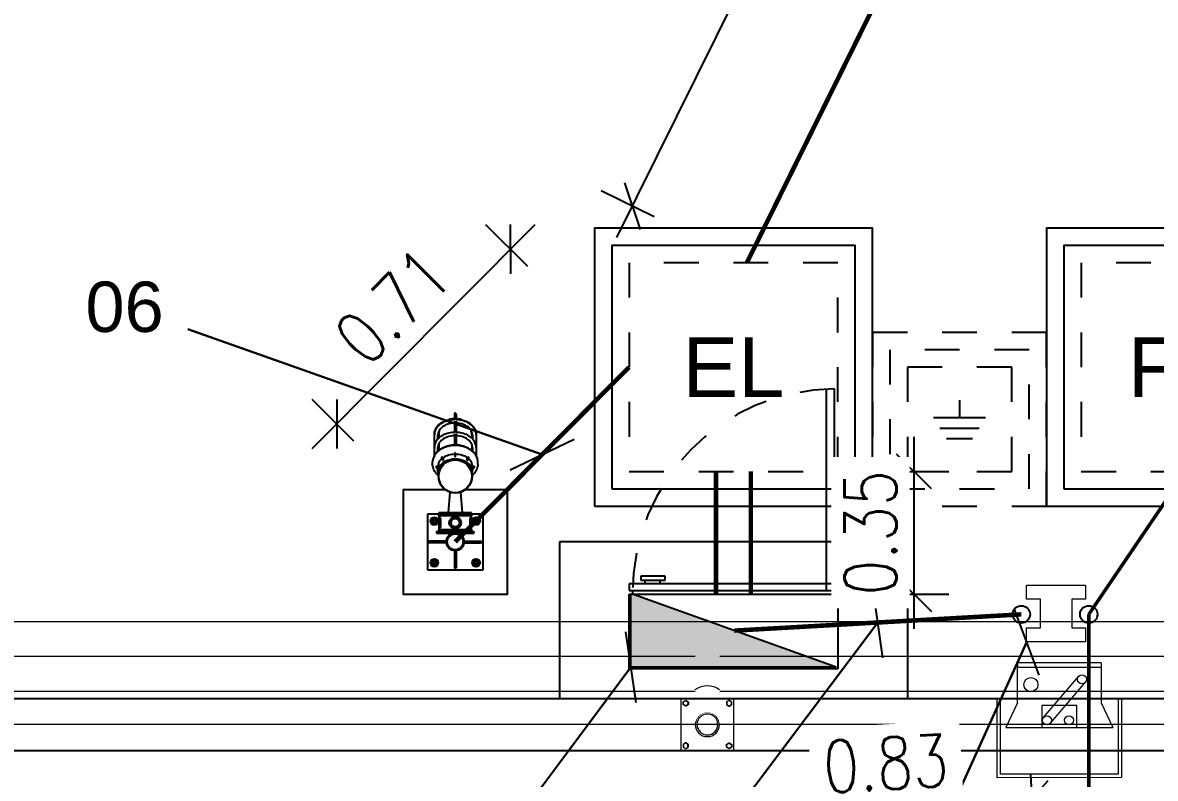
# Model space of a CAD drawing. Header units: inches. Extents: x -7660 to 802, y -193 to 3.
# Drawn here: x 467.689 to 470.946, y -86.89 to -84.717 of the extents above; entities that cross this region are included whole.
import ezdxf
from ezdxf.enums import TextEntityAlignment as Align

# ---------------------------------------------------------------- set-up
doc = ezdxf.new("R2010")
doc.units = ezdxf.units.IN
doc.header["$MEASUREMENT"] = 0
doc.set_wipeout_variables(frame=1)
doc.linetypes.add('DASHED2', pattern=[0.375, 0.25, -0.125])
doc.linetypes.add('HIDDEN', pattern=[0.375, 0.25, -0.125])
for name, color, linetype in [('0-A INSTALAR', 10, 'Continuous'), ('CABO_F.O', 210, 'Continuous'), ('CABO_NEUTRO', 170, 'Continuous'), ('TANZ-COTAS', 8, 'Continuous'), ('TANZ-EXISTENTE', 9, 'Continuous')]:
    doc.layers.add(name, color=color, linetype=linetype)
doc.styles.add('Arial', font='arial.ttf')
doc.styles.add('Arial_TXT', font='arial.ttf')
doc.styles.add('cerca', font='romans.shx', dxfattribs={"height": 1})
doc.styles.add('LM-TXT-2', font='simplex.shx', dxfattribs={"width": 0.8})
doc.linetypes.add('CERCA3', pattern='A,0.5,0.05,["X",cerca,S=0.1,R=0,X=-0.1,Y=-0.05],0.1', length=0.65)
doc.dimstyles.new('CIV-COTAS 1-75-A INSTALAR', dxfattribs={"dimscale": 0, "dimtxt": 0.15, "dimasz": 0.1, "dimexe": 0.1, "dimexo": 0.1, "dimgap": 0.05, "dimtad": 1, "dimzin": 1, "dimdsep": 46, "dimtxsty": 'LM-TXT-2', "dimblk": 'OBLIQUE', "dimcen": 0.1, "dimdle": 0.1, "dimclrd": 256, "dimclre": 256, "dimclrt": 256, "dimadec": 0, "dimazin": 0, "dimtfac": 1, "dimtmove": 2, "dimatfit": 3, "dimfxl": 1, "dimtfill": 1, "dimtolj": 1, "dimtzin": 12, "dimarcsym": 0})
doc.dimstyles.new('CLEMAR - 1-100', dxfattribs={"dimtxt": 15, "dimasz": 15, "dimexe": 7.5, "dimexo": 15, "dimgap": 7.5, "dimtad": 1, "dimdec": 0, "dimtxsty": 'Arial', "dimblk": 'OBLIQUE', "dimcen": 0, "dimdle": 7.5, "dimclrd": 8, "dimclre": 8, "dimclrt": 1, "dimadec": 0, "dimazin": 0, "dimtfac": 1, "dimtdec": 0, "dimtmove": 2, "dimatfit": 3, "dimldrblk": 'OBLIQUE', "dimfxl": 1, "dimtfill": 1, "dimtfillclr": 256, "dimarcsym": 0})

# ---------------------------------------------------------------- blocks, each defined once
blk = doc.blocks.new('*U588')
at = {"linetype": 'CERCA3', "lineweight": 5, "ltscale": 0.3}
blk.add_line((5535.979, 2516.3655), (5535.979, 2509.345), dxfattribs=at)
at = {"lineweight": 5}
for p, q in [((5535.9104, 2513.9584), (5535.9095, 2513.9589)), ((5535.9104, 2513.9574), (5535.9095, 2513.9569)), ((5535.9137, 2513.964), (5535.9128, 2513.9645)), ((5535.9145, 2513.9645), (5535.9145, 2513.9655)), ((5535.921, 2513.9645), (5535.921, 2513.9655)), ((5535.9219, 2513.964), (5535.9227, 2513.9645)), ((5535.9251, 2513.9584), (5535.926, 2513.9589)), ((5535.9251, 2513.9574), (5535.926, 2513.9569)), ((5536.0328, 2513.9584), (5536.032, 2513.9589)), ((5536.0328, 2513.9574), (5536.032, 2513.9569)), ((5536.0361, 2513.964), (5536.0352, 2513.9645)), ((5536.0369, 2513.9645), (5536.0369, 2513.9655)), ((5536.0434, 2513.9645), (5536.0434, 2513.9655)), ((5536.0443, 2513.964), (5536.0452, 2513.9645)), ((5536.0475, 2513.9584), (5536.0484, 2513.9589)), ((5536.0475, 2513.9574), (5536.0484, 2513.9569)), ((5535.9137, 2513.9518), (5535.9128, 2513.9513)), ((5535.9145, 2513.9513), (5535.9145, 2513.9503)), ((5535.921, 2513.9513), (5535.921, 2513.9503)), ((5535.9219, 2513.9518), (5535.9227, 2513.9513)), ((5536.0361, 2513.9518), (5536.0352, 2513.9513)), ((5536.0369, 2513.9513), (5536.0369, 2513.9503)), ((5536.0434, 2513.9513), (5536.0434, 2513.9503)), ((5536.0443, 2513.9518), (5536.0452, 2513.9513)), ((5535.9104, 2513.8336), (5535.9095, 2513.8341)), ((5535.9104, 2513.8326), (5535.9095, 2513.8321)), ((5535.9137, 2513.8392), (5535.9128, 2513.8397)), ((5535.9137, 2513.827), (5535.9128, 2513.8265)), ((5535.9145, 2513.8397), (5535.9145, 2513.8407)), ((5535.9145, 2513.8265), (5535.9145, 2513.8255)), ((5535.921, 2513.8397), (5535.921, 2513.8407)), ((5535.921, 2513.8265), (5535.921, 2513.8255)), ((5535.9219, 2513.8392), (5535.9227, 2513.8397)), ((5535.9219, 2513.827), (5535.9227, 2513.8265)), ((5535.9251, 2513.8336), (5535.926, 2513.8341)), ((5535.9251, 2513.8326), (5535.926, 2513.8321)), ((5536.0328, 2513.8336), (5536.032, 2513.8341)), ((5536.0328, 2513.8326), (5536.032, 2513.8321)), ((5536.0361, 2513.8392), (5536.0352, 2513.8397)), ((5536.0361, 2513.827), (5536.0352, 2513.8265)), ((5536.0369, 2513.8397), (5536.0369, 2513.8407)), ((5536.0369, 2513.8265), (5536.0369, 2513.8255)), ((5536.0434, 2513.8397), (5536.0434, 2513.8407)), ((5536.0434, 2513.8265), (5536.0434, 2513.8255)), ((5536.0443, 2513.8392), (5536.0452, 2513.8397)), ((5536.0443, 2513.827), (5536.0452, 2513.8265)), ((5536.0475, 2513.8336), (5536.0484, 2513.8341)), ((5536.0475, 2513.8326), (5536.0484, 2513.8321))]:
    blk.add_line(p, q, dxfattribs=at)
at = {"linetype": 'CERCA3', "lineweight": 5, "ltscale": 0.3}
for points in [[(5536.0752, 2509.4412), (5536.0752, 2516.2497)], [(5536.1752, 2509.5413), (5536.1752, 2516.1497)]]:
    blk.add_lwpolyline(points, dxfattribs=at)
at = {"lineweight": 5}
for points in [[(5535.9145, 2513.9503), (5535.921, 2513.9503, 0.267949), (5535.9227, 2513.9513), (5535.926, 2513.9569, 0.267949), (5535.926, 2513.9589), (5535.9227, 2513.9645, 0.267949), (5535.921, 2513.9655), (5535.9145, 2513.9655, 0.267949), (5535.9128, 2513.9645), (5535.9095, 2513.9589, 0.267949), (5535.9095, 2513.9569), (5535.9128, 2513.9513, 0.267949)], [(5535.9145, 2513.9513), (5535.921, 2513.9513, 0.267949), (5535.9219, 2513.9518), (5535.9251, 2513.9574, 0.267949), (5535.9251, 2513.9584), (5535.9219, 2513.964, 0.267949), (5535.921, 2513.9645), (5535.9145, 2513.9645, 0.267949), (5535.9137, 2513.964), (5535.9104, 2513.9584, 0.267949), (5535.9104, 2513.9574), (5535.9137, 2513.9518, 0.267949)], [(5536.0434, 2513.9503), (5536.0369, 2513.9503, -0.267949), (5536.0352, 2513.9513), (5536.032, 2513.9569, -0.267949), (5536.032, 2513.9589), (5536.0352, 2513.9645, -0.267949), (5536.0369, 2513.9655), (5536.0434, 2513.9655, -0.267949), (5536.0452, 2513.9645), (5536.0484, 2513.9589, -0.267949), (5536.0484, 2513.9569), (5536.0452, 2513.9513, -0.267949)], [(5536.0434, 2513.9513), (5536.0369, 2513.9513, -0.267949), (5536.0361, 2513.9518), (5536.0328, 2513.9574, -0.267949), (5536.0328, 2513.9584), (5536.0361, 2513.964, -0.267949), (5536.0369, 2513.9645), (5536.0434, 2513.9645, -0.267949), (5536.0443, 2513.964), (5536.0475, 2513.9584, -0.267949), (5536.0475, 2513.9574), (5536.0443, 2513.9518, -0.267949)], [(5535.9145, 2513.8407), (5535.921, 2513.8407, -0.267949), (5535.9227, 2513.8397), (5535.926, 2513.8341, -0.267949), (5535.926, 2513.8321), (5535.9227, 2513.8265, -0.267949), (5535.921, 2513.8255), (5535.9145, 2513.8255, -0.267949), (5535.9128, 2513.8265), (5535.9095, 2513.8321, -0.267949), (5535.9095, 2513.8341), (5535.9128, 2513.8397, -0.267949)], [(5535.9145, 2513.8397), (5535.921, 2513.8397, -0.267949), (5535.9219, 2513.8392), (5535.9251, 2513.8336, -0.267949), (5535.9251, 2513.8326), (5535.9219, 2513.827, -0.267949), (5535.921, 2513.8265), (5535.9145, 2513.8265, -0.267949), (5535.9137, 2513.827), (5535.9104, 2513.8326, -0.267949), (5535.9104, 2513.8336), (5535.9137, 2513.8392, -0.267949)], [(5536.0434, 2513.8407), (5536.0369, 2513.8407, 0.267949), (5536.0352, 2513.8397), (5536.032, 2513.8341, 0.267949), (5536.032, 2513.8321), (5536.0352, 2513.8265, 0.267949), (5536.0369, 2513.8255), (5536.0434, 2513.8255, 0.267949), (5536.0452, 2513.8265), (5536.0484, 2513.8321, 0.267949), (5536.0484, 2513.8341), (5536.0452, 2513.8397, 0.267949)], [(5536.0434, 2513.8397), (5536.0369, 2513.8397, 0.267949), (5536.0361, 2513.8392), (5536.0328, 2513.8336, 0.267949), (5536.0328, 2513.8326), (5536.0361, 2513.827, 0.267949), (5536.0369, 2513.8265), (5536.0434, 2513.8265, 0.267949), (5536.0443, 2513.827), (5536.0475, 2513.8326, 0.267949), (5536.0475, 2513.8336), (5536.0443, 2513.8392, 0.267949)]]:
    blk.add_lwpolyline(points, format="xyb", close=True, dxfattribs=at)
blk.add_circle((5535.979, 2513.8955), 0.035, dxfattribs=at)
blk.add_wipeout([(5535.979, 2513.8605), (5536.3096, 2513.8604), (5536.323, 2513.8631), (5536.33, 2513.8669), (5536.3353, 2513.8716), (5536.338, 2513.875), (5536.3412, 2513.8803), (5536.3425, 2513.8834), (5536.344, 2513.8889), (5536.3446, 2513.8954), (5536.3444, 2513.8986), (5536.344, 2513.902), (5536.3429, 2513.9061), (5536.3416, 2513.9096), (5536.3396, 2513.9134), (5536.3367, 2513.9176), (5536.3325, 2513.9218), (5536.3279, 2513.9252), (5536.3244, 2513.9271), (5536.3196, 2513.9289), (5536.3149, 2513.93), (5536.3096, 2513.9304), (5535.979, 2513.9305), (5535.9835, 2513.9302), (5535.9893, 2513.9289), (5535.9932, 2513.9275), (5535.9973, 2513.9253), (5536.0012, 2513.9225), (5536.0041, 2513.9199), (5536.0067, 2513.9168), (5536.0092, 2513.9131), (5536.0107, 2513.9103), (5536.0127, 2513.9047), (5536.0137, 2513.8995), (5536.014, 2513.8955), (5536.0138, 2513.8919), (5536.0131, 2513.8877), (5536.0119, 2513.8837), (5536.0102, 2513.8796), (5536.008, 2513.8759), (5536.0041, 2513.8712), (5536.0008, 2513.8681), (5535.9939, 2513.8638), (5535.9904, 2513.8624), (5535.984, 2513.8608)], dxfattribs=at)
at = {"linetype": 'CERCA3', "lineweight": 5, "ltscale": 0.3}
blk.add_lwpolyline([(5536.2752, 2509.6413), (5536.2752, 2516.0497)], dxfattribs=at)
at = {"lineweight": 5}
blk.add_lwpolyline([(5536.054, 2513.9305), (5536.054, 2513.9705), (5535.904, 2513.9705), (5535.904, 2513.8205), (5536.054, 2513.8205), (5536.054, 2513.8605)], dxfattribs=at)
blk.add_circle((5535.979, 2513.8955), 0.03, dxfattribs=at)
blk.add_arc((5536.0322, 2513.8955), 0.0591, 323.7057, 36.2943, dxfattribs=at)
blk = doc.blocks.new('*U339')
at = {"color": 0}
for p, q in [((0, 305), (0, 255)), ((-75, 255), (75, 255)), ((-56.25, 225), (56.25, 225)), ((-37.5, 195), (37.5, 195))]:
    blk.add_line(p, q, dxfattribs=at)
at = {"color": 0, "linetype": 'HIDDEN'}
for points in [[(-250, 0), (250, 0), (250, 500), (-250, 500)], [(-200, 50), (200, 50), (200, 450), (-200, 450)], [(-150, 100), (150, 100), (150, 400), (-150, 400)]]:
    blk.add_lwpolyline(points, close=True, dxfattribs=at)
blk = doc.blocks.new('ewsls452.')
at = {"ltscale": 200}
blk.add_hatch(color=256, dxfattribs=at).paths.add_polyline_path([(-0.4122, 0.5044), (0.1728, 0.2944), (0.1778, 0.2944), (0.1778, 0.5044)])
at = {"ltscale": 5}
for p, q in [((-0.6172, 0.1444), (-0.6172, 0.5943)), ((0.3828, 0.1444), (0.3828, 0.5943)), ((-0.6172, 0.1444), (0.3828, 0.1444))]:
    blk.add_line(p, q, dxfattribs=at)
at = {"ltscale": 200}
for p, q in [((-0.4172, 0.2944), (-0.4172, 0.5094)), ((-0.4172, 0.5094), (0.1828, 0.5094)), ((-0.4122, 0.5044), (0.1778, 0.5044)), ((-0.4122, 0.5044), (0.1728, 0.2944)), ((0.1778, 0.5044), (0.1778, 0.2944)), ((0.1828, 0.5094), (0.1828, 0.2944)), ((0.1828, 0.2944), (-0.4172, 0.2944)), ((0.1778, 0.2944), (-0.4122, 0.2944)), ((-0.4072, 0.2844), (-0.4072, 0.2944)), ((0.1728, 0.2844), (0.1728, 0.2944)), ((0.1828, 0.2844), (-0.4172, 0.2844)), ((-0.4172, 0.2844), (-0.4172, 0.2644)), ((-0.4172, 0.2644), (0.1828, 0.2644)), ((0.0932, 0.2644), (0.0932, 0.2546)), ((0.1378, 0.2546), (0.1378, 0.2644)), ((0.1828, 0.2644), (0.1828, 0.2844)), ((0.0795, 0.2546), (0.0795, 0.2423)), ((0.1494, 0.2546), (0.0795, 0.2546)), ((0.0795, 0.2423), (0.1494, 0.2423)), ((0.1494, 0.2423), (0.1494, 0.2546))]:
    blk.add_line(p, q, dxfattribs=at)
at = {"linetype": 'DASHED2', "ltscale": 200}
for p, q in [((-0.4072, 0.2844), (-0.4072, -0.2956)), ((-0.4072, 0.2844), (-0.4072, -0.2956)), ((-0.3846, 0.2844), (-0.3846, -0.2956))]:
    blk.add_line(p, q, dxfattribs=at)
blk.add_lwpolyline([(-0.1912, 0.5072), (-0.1968, 0.5072)])
at = {"linetype": 'DASHED2', "ltscale": 0.2}
blk.add_arc((-0.4122, 0.2894), 0.585, 270.4897, 0.4897, dxfattribs=at)
blk = doc.blocks.new('*U341')
for points in [[(-400, 0), (400, 0), (400, 800), (-400, 800)], [(-350, 50), (350, 50), (350, 750), (-350, 750)]]:
    blk.add_lwpolyline(points, close=True)
at = {"linetype": 'HIDDEN'}
blk.add_lwpolyline([(-300, 100), (300, 100), (300, 700), (-300, 700)], close=True, dxfattribs=at)
at = {"style": 'Arial'}
blk.add_text('FO', height=171.43, dxfattribs=at).set_placement((0, 400), align=Align.MIDDLE)
blk = doc.blocks.new('*U340')
for points in [[(-400, 0), (400, 0), (400, 800), (-400, 800)], [(-350, 50), (350, 50), (350, 750), (-350, 750)]]:
    blk.add_lwpolyline(points, close=True)
at = {"linetype": 'HIDDEN'}
blk.add_lwpolyline([(-300, 100), (300, 100), (300, 700), (-300, 700)], close=True, dxfattribs=at)
at = {"style": 'Arial'}
blk.add_text('EL', height=171.43, dxfattribs=at).set_placement((0, 400), align=Align.MIDDLE)
blk = doc.blocks.new('Medidor 01')
at = {"lineweight": 5}
for p, q in [((267.4467, -64.5441, 0), (267.4467, -64.4421, 0)), ((267.6871, -64.4294, 0), (267.6871, -64.5441, 0)), ((267.4129, -64.6147, 0), (267.7209, -64.6147, 0))]:
    blk.add_line(p, q, dxfattribs=at)
for points in [[(267.6871, -64.4294), (267.4467, -64.4294), (267.4467, -64.4421), (267.6871, -64.4421)], [(267.736, -64.5315), (267.736, -64.7494), (267.3983, -64.7494), (267.3983, -64.5314)], [(267.4467, -64.5441), (267.4129, -64.6147)], [(267.6871, -64.5441), (267.7209, -64.6147)]]:
    blk.add_lwpolyline(points, dxfattribs=at)
at = {"lineweight": 5, "ltscale": 20}
for points in [[(267.5209, -64.5871), (267.6228, -64.4674)], [(267.5407, -64.6039), (267.6422, -64.4848)]]:
    blk.add_lwpolyline(points, dxfattribs=at)
at = {"lineweight": 5}
for points in [[(267.3883, -64.5314), (267.746, -64.5314), (267.746, -64.7594), (267.3883, -64.7594)], [(267.6171, -64.5522), (267.5166, -64.5522), (267.5166, -64.6147), (267.6171, -64.6147)]]:
    blk.add_lwpolyline(points, close=True, dxfattribs=at)
at = {"lineweight": 5, "ltscale": 20}
for centre, radius in [((267.4852, -64.4918, 0), 0.0203), ((267.632, -64.4767, 0), 0.013), ((267.5318, -64.5944, 0), 0.013), ((267.595, -64.5944, 0), 0.013)]:
    blk.add_circle(centre, radius, dxfattribs=at)
blk = doc.blocks.new('*U343')
at = {"lineweight": 5}
blk.add_lwpolyline([(266.5204, -64.3687), (266.5204, -64.3283), (266.5598, -64.3283), (266.5598, -64.2465), (266.5204, -64.2465), (266.5204, -64.206), (266.6895, -64.206), (266.6895, -64.2465), (266.6508, -64.2465), (266.6508, -64.3283), (266.6895, -64.3283), (266.6895, -64.3687)], close=True, dxfattribs=at)
at = {"color": 5}
blk.add_circle((266.5051, -64.2899, 0), 0.025, dxfattribs=at)
at = {"color": 6}
blk.add_circle((266.6991, -64.2899, 0), 0.025, dxfattribs=at)
blk.add_blockref('Medidor 01', (-0.9527, 0))
blk = doc.blocks.new('POSTE_ILUMINAÇÃO_PB')
at = {"color": 0}
for p, q in [((-8, 8), (-8, -8)), ((8, 8), (-8, 8)), ((0.24, 7.54), (-0.24, 7.54)), ((-0.24, 3.54), (-0.24, 7.54)), ((0.24, 3.54), (0.24, 7.54)), ((8, 4.72), (8, 8)), ((-0.24, 2.54), (-0.24, 3.54)), ((0.24, 3.54), (-0.24, 3.54)), ((0.24, 2.54), (0.24, 3.54)), ((2.54, 5.4), (2.54, -5.4)), ((3.01, 5.4), (2.54, 5.4)), ((3.01, 5.4), (3.01, -5.4)), ((3.51, 0), (3.51, 4.67)), ((7.21, 4.67), (3.82, 4.67)), ((3.82, 4.67), (3.82, 4.53)), ((4.32, 4.17), (6.71, 4.17)), ((7.21, 4.67), (7.21, 4.53)), ((7.51, 0), (7.51, 4.67)), ((8.02, 0), (8.02, 4.67)), ((8.02, 4.67), (8.31, 4.67)), ((8.31, 0), (8.31, 4.67)), ((20.23, 4.64), (20.2, 4.64)), ((20.26, 4.99), (20.91, 4.99)), ((21.6, 5.5), (20.84, 4.99)), ((20.98, 4.99), (20.91, 4.99)), ((20.98, 4.99), (21.74, 5.5)), ((21.74, 4.99), (20.98, 4.99)), ((21.74, 5.5), (21.6, 5.5)), ((21.74, 5.5), (21.74, 4.99)), ((22.38, 6.5), (23.09, 6.5)), ((24.37, 3.96), (23.36, 3.6)), ((23.46, 3.46), (23.36, 3.6)), ((23.46, 3.46), (24.47, 3.82)), ((24.22, 3.46), (23.46, 3.46)), ((24.47, 3.82), (24.22, 3.46)), ((24.47, 3.82), (24.37, 3.96)), ((24.86, 6), (31.01, 6)), ((26.03, 5), (27.18, 5)), ((28.11, 4.75), (26.23, 4.75)), ((29.57, 5), (30.83, 5)), ((30.74, 4.75), (29.82, 4.75)), ((-7.54, -0.24), (-7.54, 0.24)), ((-3.54, 0.24), (-7.54, 0.24)), ((-2.54, 0.24), (-3.54, 0.24)), ((-3.54, -0.24), (-3.54, 0.24)), ((-2.54, -0.24), (-2.54, 0.24)), ((0.24, 2.54), (-0.24, 2.54)), ((3.51, -4.67), (3.51, 0)), ((7.51, -4.67), (7.51, 0)), ((8.02, -4.67), (8.02, 0)), ((14.29, 1.5), (8.31, 2)), ((8.31, -4.67), (8.31, 0)), ((25.56, 0.1), (24.44, 0.1)), ((24.44, -0.1), (24.44, 0.1)), ((25.56, -0.1), (25.56, 0.1)), ((31.07, 0.25), (27.84, 0.25)), ((34.72, 0.25), (31.49, 0.25)), ((36.76, 0.25), (35.14, 0.25)), ((-3.54, -0.24), (-7.54, -0.24)), ((-2.54, -0.24), (-3.54, -0.24)), ((-0.24, -2.54), (-0.24, -3.54)), ((0.24, -2.54), (-0.24, -2.54)), ((0.24, -2.54), (0.24, -3.54)), ((14.29, -1.5), (8.31, -2)), ((24.44, -0.1), (25.56, -0.1)), ((31.07, -0.25), (27.84, -0.25)), ((34.72, -0.25), (31.49, -0.25)), ((36.76, -0.25), (35.14, -0.25)), ((0.24, -3.54), (-0.24, -3.54)), ((-0.24, -3.54), (-0.24, -7.54)), ((0.24, -3.54), (0.24, -7.54)), ((3.01, -5.4), (2.54, -5.4)), ((3.82, -4.67), (3.82, -4.53)), ((3.82, -4.67), (7.21, -4.67)), ((6.71, -4.17), (4.32, -4.17)), ((7.21, -4.67), (7.21, -4.53)), ((8, -8), (8, -4.72)), ((8.02, -4.67), (8.31, -4.67)), ((20.23, -4.64), (20.2, -4.64)), ((20.26, -4.99), (20.91, -4.99)), ((20.84, -4.99), (21.6, -5.5)), ((20.91, -4.99), (20.98, -4.99)), ((21.74, -5.5), (20.98, -4.99)), ((20.98, -4.99), (21.74, -4.99)), ((21.6, -5.5), (21.74, -5.5)), ((21.74, -4.99), (21.74, -5.5)), ((22.38, -6.5), (23.09, -6.5)), ((23.36, -3.6), (23.46, -3.46)), ((23.36, -3.6), (24.37, -3.96)), ((24.47, -3.82), (23.46, -3.46)), ((23.46, -3.46), (24.22, -3.46)), ((24.22, -3.46), (24.47, -3.82)), ((24.37, -3.96), (24.47, -3.82)), ((31.01, -6), (24.86, -6)), ((27.18, -5), (26.03, -5)), ((28.11, -4.75), (26.23, -4.75)), ((30.83, -5), (29.57, -5)), ((30.74, -4.75), (29.82, -4.75)), ((-8, -8), (8, -8)), ((0.24, -7.54), (-0.24, -7.54))]:
    blk.add_line(p, q, dxfattribs=at)
for centre, radius in [((-6, 6), 1.14), ((6, 6), 1.14), ((-6, 6), 0.476), ((-6, 6), 0.381), ((6, 6), 0.476), ((6, 6), 0.381), ((18.88, 0), 4.83), ((18.88, 0), 4.74), ((0, 0), 2.54), ((0, 0), 2.27), ((5.51, 0), 1.7), ((5.51, 0), 1.2), ((-6, -6), 1.14), ((-6, -6), 0.476), ((-6, -6), 0.381), ((6, -6), 1.14), ((6, -6), 0.476), ((6, -6), 0.381)]:
    blk.add_circle(centre, radius, dxfattribs=at)
for centre, radius, start, end in [((3.26, 4.61), 0.256, 12.7621, 167.1357), ((5.51, 8.42), 4.25, 241.9275, 246.4409), ((5.51, 8.42), 4.25, 293.5591, 298.0725), ((7.77, 4.61), 0.256, 12.8643, 167.2379), ((30.74, 0), 4.75, 72.9321, 90), ((30.74, 0), 4.75, 3.017, 32.855), ((36.76, 0), 0.25, 270, 90), ((30.74, 0), 4.75, 327.145, 356.983), ((3.26, -4.61), 0.256, 192.8643, 347.2379), ((5.51, -8.42), 4.25, 113.5591, 118.0725), ((5.51, -8.42), 4.25, 61.9275, 66.4409), ((7.77, -4.61), 0.256, 192.7621, 347.1357), ((30.74, 0), 4.75, 270, 287.0679)]:
    blk.add_arc(centre, radius, start, end, dxfattribs=at)
for centre, major_axis, start_param, end_param in [((20.26, 0), (0, 4.99), 2.871879, 6.552899), ((20.23, 0), (0, -4.64), 2.147876, 3.141593), ((21.67, 0), (0, 4.99), 5.581592, 6.283185), ((23.09, 0), (0, 6.5), 3.141593, 6.283185), ((21.67, 0), (0, 4.99), 4.732442, 5.477931), ((27.01, 0), (0, -5), 1.620817, 3.386319), ((27.36, 0), (0, -5), 3.191614, 3.459153), ((30.65, 0), (0, -5), 1.620817, 3.401613), ((31.01, 0), (0, -5), 3.191614, 3.459153), ((20.23, 0), (0, -4.64), 0, 0.993716), ((21.67, 0), (0, 4.99), 3.946847, 4.692336), ((27.01, 0), (0, -5), 6.038458, 7.803961), ((30.65, 0), (0, -5), 6.023165, 7.803961), ((21.67, 0), (0, 4.99), 3.141593, 3.843186), ((27.36, 0), (0, -5), 5.965625, 6.233164), ((31.01, 0), (0, -5), 5.965625, 6.233164)]:
    blk.add_ellipse(centre, major_axis=major_axis, ratio=0.707107, start_param=start_param, end_param=end_param, dxfattribs=at)
for points, knots in [([(-6, 6.94), (-6.12, 6.87), (-6.28, 6.78), (-6.41, 6.7), (-6.53, 6.63), (-6.69, 6.54), (-6.81, 6.47)], [-0.4498841, -0.4498841, -0.4498841, -0.4498841, 0, 0, 0, 0.4498841, 0.4498841, 0.4498841, 0.4498841]), ([(-5.19, 6.47), (-5.31, 6.54), (-5.47, 6.63), (-5.59, 6.7), (-5.72, 6.78), (-5.88, 6.87), (-6, 6.94)], [-0.4498841, -0.4498841, -0.4498841, -0.4498841, 0, 0, 0, 0.4498841, 0.4498841, 0.4498841, 0.4498841]), ([(6, 6.94), (5.88, 6.87), (5.72, 6.78), (5.59, 6.7), (5.47, 6.63), (5.31, 6.54), (5.19, 6.47)], [-0.4498841, -0.4498841, -0.4498841, -0.4498841, 0, 0, 0, 0.4498841, 0.4498841, 0.4498841, 0.4498841]), ([(6.81, 6.47), (6.69, 6.54), (6.53, 6.63), (6.41, 6.7), (6.28, 6.78), (6.12, 6.87), (6, 6.94)], [-0.4498841, -0.4498841, -0.4498841, -0.4498841, 0, 0, 0, 0.4498841, 0.4498841, 0.4498841, 0.4498841]), ([(-6.81, 6.47), (-6.81, 6.33), (-6.81, 6.15), (-6.81, 6), (-6.81, 5.85), (-6.81, 5.67), (-6.81, 5.53)], [-0.4498841, -0.4498841, -0.4498841, -0.4498841, 0, 0, 0, 0.4498841, 0.4498841, 0.4498841, 0.4498841]), ([(-6.81, 5.53), (-6.69, 5.46), (-6.53, 5.37), (-6.41, 5.3), (-6.28, 5.22), (-6.12, 5.13), (-6, 5.06)], [-0.4498841, -0.4498841, -0.4498841, -0.4498841, 0, 0, 0, 0.4498841, 0.4498841, 0.4498841, 0.4498841]), ([(-6, 5.06), (-5.88, 5.13), (-5.72, 5.22), (-5.59, 5.3), (-5.47, 5.37), (-5.31, 5.46), (-5.19, 5.53)], [-0.4498841, -0.4498841, -0.4498841, -0.4498841, 0, 0, 0, 0.4498841, 0.4498841, 0.4498841, 0.4498841]), ([(-5.19, 5.53), (-5.19, 5.67), (-5.19, 5.85), (-5.19, 6), (-5.19, 6.15), (-5.19, 6.33), (-5.19, 6.47)], [-0.4498841, -0.4498841, -0.4498841, -0.4498841, 0, 0, 0, 0.4498841, 0.4498841, 0.4498841, 0.4498841]), ([(3.82, 4.53), (3.82, 4.53), (3.83, 4.51), (3.9, 4.46), (3.96, 4.41), (4.11, 4.3), (4.21, 4.24), (4.32, 4.17)], [1.40176, 1.40176, 1.40176, 1.40176, 1.80934, 1.80934, 2.290877, 2.290877, 2.804341, 2.804341, 2.804341, 2.804341]), ([(5.19, 6.47), (5.19, 6.33), (5.19, 6.15), (5.19, 6), (5.19, 5.85), (5.19, 5.67), (5.19, 5.53)], [-0.4498841, -0.4498841, -0.4498841, -0.4498841, 0, 0, 0, 0.4498841, 0.4498841, 0.4498841, 0.4498841]), ([(5.19, 5.53), (5.31, 5.46), (5.47, 5.37), (5.59, 5.3), (5.72, 5.22), (5.88, 5.13), (6, 5.06)], [-0.4498841, -0.4498841, -0.4498841, -0.4498841, 0, 0, 0, 0.4498841, 0.4498841, 0.4498841, 0.4498841]), ([(6, 5.06), (6.12, 5.13), (6.28, 5.22), (6.41, 5.3), (6.53, 5.37), (6.69, 5.46), (6.81, 5.53)], [-0.4498841, -0.4498841, -0.4498841, -0.4498841, 0, 0, 0, 0.4498841, 0.4498841, 0.4498841, 0.4498841]), ([(6.71, 4.17), (6.87, 4.26), (7, 4.36), (7.15, 4.48), (7.2, 4.51), (7.21, 4.52), (7.21, 4.53), (7.21, 4.53)], [0, 0, 0, 0, 0.71929, 0.71929, 1.286491, 1.286491, 1.40176, 1.40176, 1.40176, 1.40176]), ([(6.81, 5.53), (6.81, 5.67), (6.81, 5.85), (6.81, 6), (6.81, 6.15), (6.81, 6.33), (6.81, 6.47)], [-0.4498841, -0.4498841, -0.4498841, -0.4498841, 0, 0, 0, 0.4498841, 0.4498841, 0.4498841, 0.4498841]), ([(19.09, 4.82), (19.26, 5.03), (19.45, 5.23), (20.08, 5.79), (20.58, 6.1), (21.52, 6.43), (21.95, 6.5), (22.38, 6.5)], [5.5767924, 5.5767924, 5.5767924, 5.5767924, 5.72209, 5.72209, 6.0405788, 6.0405788, 6.2831853, 6.2831853, 6.2831853, 6.2831853]), ([(27.85, 0.18), (27.84, 0.28), (27.84, 0.37), (27.8, 1.11), (27.69, 1.74), (27.33, 2.93), (27.08, 3.48), (26.68, 4.11), (26.58, 4.26), (26.48, 4.39)], [4.7426649, 4.7426649, 4.7426649, 4.7426649, 4.7918795, 4.7918795, 5.1166931, 5.1166931, 5.441558, 5.441558, 5.5416281, 5.5416281, 5.5416281, 5.5416281]), ([(31.5, 0.18), (31.49, 0.28), (31.49, 0.37), (31.45, 1.11), (31.34, 1.74), (30.98, 2.93), (30.73, 3.48), (30.12, 4.45), (29.76, 4.86), (28.95, 5.51), (28.51, 5.75), (27.77, 5.96), (27.47, 6), (27.18, 6)], [4.742665, 4.742665, 4.742665, 4.742665, 4.79188, 4.79188, 5.116693, 5.116693, 5.441558, 5.441558, 5.765532, 5.765532, 6.08469, 6.08469, 6.283185, 6.283185, 6.283185, 6.283185]), ([(35.15, 0.18), (35.14, 0.28), (35.14, 0.37), (35.1, 1.11), (34.99, 1.74), (34.63, 2.93), (34.38, 3.48), (33.77, 4.45), (33.41, 4.86), (32.6, 5.51), (32.16, 5.75), (31.42, 5.96), (31.12, 6), (30.83, 6)], [4.742665, 4.742665, 4.742665, 4.742665, 4.79188, 4.79188, 5.116693, 5.116693, 5.441558, 5.441558, 5.765532, 5.765532, 6.08469, 6.08469, 6.283185, 6.283185, 6.283185, 6.283185]), ([(31.01, 6), (31.46, 6), (31.91, 5.9), (32.78, 5.51), (33.19, 5.22), (33.92, 4.48), (34.25, 4.01), (34.78, 2.99), (34.98, 2.44), (35.11, 1.85)], [6.283185, 6.283185, 6.283185, 6.283185, 6.590652, 6.590652, 6.903845, 6.903845, 7.225177, 7.225177, 7.536102, 7.536102, 7.536102, 7.536102]), ([(26.48, -4.39), (26.75, -4.04), (26.99, -3.64), (27.43, -2.66), (27.61, -2.06), (27.8, -1.03), (27.84, -0.6), (27.85, -0.18)], [3.8831499, 3.8831499, 3.8831499, 3.8831499, 4.1423559, 4.1423559, 4.4670246, 4.4670246, 4.6821131, 4.6821131, 4.6821131, 4.6821131]), ([(27.18, -6), (27.26, -6), (27.35, -6), (27.88, -5.95), (28.33, -5.82), (29.17, -5.36), (29.57, -5.04), (30.28, -4.23), (30.59, -3.75), (31.08, -2.66), (31.26, -2.06), (31.45, -1.03), (31.49, -0.6), (31.5, -0.18)], [3.141593, 3.141593, 3.141593, 3.141593, 3.197498, 3.197498, 3.505195, 3.505195, 3.820084, 3.820084, 4.142356, 4.142356, 4.467025, 4.467025, 4.682113, 4.682113, 4.682113, 4.682113]), ([(30.83, -6), (30.91, -6), (31, -6), (31.53, -5.95), (31.98, -5.82), (32.82, -5.36), (33.22, -5.04), (33.93, -4.23), (34.24, -3.75), (34.73, -2.66), (34.91, -2.06), (35.09, -1.03), (35.14, -0.6), (35.15, -0.18)], [3.141593, 3.141593, 3.141593, 3.141593, 3.197498, 3.197498, 3.505195, 3.505195, 3.820084, 3.820084, 4.142356, 4.142356, 4.467025, 4.467025, 4.682113, 4.682113, 4.682113, 4.682113]), ([(35.11, -1.85), (35.1, -1.91), (35.09, -1.96), (34.92, -2.61), (34.7, -3.19), (34.13, -4.2), (33.78, -4.65), (33.01, -5.36), (32.58, -5.63), (31.76, -5.93), (31.38, -6), (31.01, -6)], [8.171862, 8.171862, 8.171862, 8.171862, 8.199345, 8.199345, 8.524217, 8.524217, 8.848532, 8.848532, 9.169005, 9.169005, 9.424778, 9.424778, 9.424778, 9.424778]), ([(-6, -5.06), (-6.12, -5.13), (-6.28, -5.22), (-6.41, -5.3), (-6.53, -5.37), (-6.69, -5.46), (-6.81, -5.53)], [-0.4498841, -0.4498841, -0.4498841, -0.4498841, 0, 0, 0, 0.4498841, 0.4498841, 0.4498841, 0.4498841]), ([(-6.81, -5.53), (-6.81, -5.67), (-6.81, -5.85), (-6.81, -6), (-6.81, -6.15), (-6.81, -6.33), (-6.81, -6.47)], [-0.4498841, -0.4498841, -0.4498841, -0.4498841, 0, 0, 0, 0.4498841, 0.4498841, 0.4498841, 0.4498841]), ([(-6.81, -6.47), (-6.69, -6.54), (-6.53, -6.63), (-6.41, -6.7), (-6.28, -6.78), (-6.12, -6.87), (-6, -6.94)], [-0.4498841, -0.4498841, -0.4498841, -0.4498841, 0, 0, 0, 0.4498841, 0.4498841, 0.4498841, 0.4498841]), ([(-5.19, -5.53), (-5.31, -5.46), (-5.47, -5.37), (-5.59, -5.3), (-5.72, -5.22), (-5.88, -5.13), (-6, -5.06)], [-0.4498841, -0.4498841, -0.4498841, -0.4498841, 0, 0, 0, 0.4498841, 0.4498841, 0.4498841, 0.4498841]), ([(-6, -6.94), (-5.88, -6.87), (-5.72, -6.78), (-5.59, -6.7), (-5.47, -6.63), (-5.31, -6.54), (-5.19, -6.47)], [-0.4498841, -0.4498841, -0.4498841, -0.4498841, 0, 0, 0, 0.4498841, 0.4498841, 0.4498841, 0.4498841]), ([(-5.19, -6.47), (-5.19, -6.33), (-5.19, -6.15), (-5.19, -6), (-5.19, -5.85), (-5.19, -5.67), (-5.19, -5.53)], [-0.4498841, -0.4498841, -0.4498841, -0.4498841, 0, 0, 0, 0.4498841, 0.4498841, 0.4498841, 0.4498841]), ([(4.32, -4.17), (4.16, -4.26), (4.03, -4.36), (3.88, -4.48), (3.83, -4.51), (3.82, -4.52), (3.82, -4.53), (3.82, -4.53)], [0, 0, 0, 0, 0.71929, 0.71929, 1.286491, 1.286491, 1.40176, 1.40176, 1.40176, 1.40176]), ([(6, -5.06), (5.88, -5.13), (5.72, -5.22), (5.59, -5.3), (5.47, -5.37), (5.31, -5.46), (5.19, -5.53)], [-0.4498841, -0.4498841, -0.4498841, -0.4498841, 0, 0, 0, 0.4498841, 0.4498841, 0.4498841, 0.4498841]), ([(5.19, -5.53), (5.19, -5.67), (5.19, -5.85), (5.19, -6), (5.19, -6.15), (5.19, -6.33), (5.19, -6.47)], [-0.4498841, -0.4498841, -0.4498841, -0.4498841, 0, 0, 0, 0.4498841, 0.4498841, 0.4498841, 0.4498841]), ([(5.19, -6.47), (5.31, -6.54), (5.47, -6.63), (5.59, -6.7), (5.72, -6.78), (5.88, -6.87), (6, -6.94)], [-0.4498841, -0.4498841, -0.4498841, -0.4498841, 0, 0, 0, 0.4498841, 0.4498841, 0.4498841, 0.4498841]), ([(6.81, -5.53), (6.69, -5.46), (6.53, -5.37), (6.41, -5.3), (6.28, -5.22), (6.12, -5.13), (6, -5.06)], [-0.4498841, -0.4498841, -0.4498841, -0.4498841, 0, 0, 0, 0.4498841, 0.4498841, 0.4498841, 0.4498841]), ([(6, -6.94), (6.12, -6.87), (6.28, -6.78), (6.41, -6.7), (6.53, -6.63), (6.69, -6.54), (6.81, -6.47)], [-0.4498841, -0.4498841, -0.4498841, -0.4498841, 0, 0, 0, 0.4498841, 0.4498841, 0.4498841, 0.4498841]), ([(7.21, -4.53), (7.21, -4.53), (7.2, -4.51), (7.13, -4.46), (7.07, -4.41), (6.92, -4.3), (6.82, -4.24), (6.71, -4.17)], [1.40176, 1.40176, 1.40176, 1.40176, 1.80934, 1.80934, 2.290877, 2.290877, 2.804341, 2.804341, 2.804341, 2.804341]), ([(6.81, -6.47), (6.81, -6.33), (6.81, -6.15), (6.81, -6), (6.81, -5.85), (6.81, -5.67), (6.81, -5.53)], [-0.4498841, -0.4498841, -0.4498841, -0.4498841, 0, 0, 0, 0.4498841, 0.4498841, 0.4498841, 0.4498841]), ([(22.38, -6.5), (21.89, -6.5), (21.39, -6.4), (20.44, -6.01), (19.99, -5.72), (19.41, -5.19), (19.24, -5.01), (19.09, -4.82)], [3.1415927, 3.1415927, 3.1415927, 3.1415927, 3.4221933, 3.4221933, 3.7159276, 3.7159276, 3.8479855, 3.8479855, 3.8479855, 3.8479855])]:
    blk.add_open_spline(points, degree=3, knots=knots, dxfattribs=at)
blk = doc.blocks.new('luminaria-winityvivo')
blk.add_lwpolyline([(179.4389, -119.2609), (179.3161, -119.2609), (179.3161, -119.5609), (179.6161, -119.5609), (179.6161, -119.2609), (179.4934, -119.2609)])
at = {"xscale": 0.01000000000000001, "yscale": 0.01000000000000001, "zscale": 0.01000000000000001, "rotation": 89.99999999999999}
blk.add_blockref('POSTE_ILUMINAÇÃO_PB', (179.4661, -119.4109), dxfattribs=at)
blk = doc.blocks.new('dasdasdasczxcz')
at = {"ltscale": 5}
for name, p, xscale, yscale, zscale in [('*U340', (213.2398, -114.783, 0), 0.001, 0.001, 0.001), ('*U341', (214.5398, -114.783, 0), 0.001, 0.001, 0.001), ('*U339', (213.8898, -114.783, 0), 0.001000000000000001, 0.001000000000000001, 0.001000000000000001)]:
    blk.add_blockref(name, p, dxfattribs=dict(at, xscale=xscale, yscale=yscale, zscale=zscale))
at = {"xscale": -1, "rotation": 270}
blk.add_blockref('*U588', (-2300.7307, -5651.3894), dxfattribs=at)
for points in [[(217.1898, -103.8854), (208.4898, -103.8854), (208.4898, -115.4854), (217.1898, -115.4854)], [(217.0398, -104.0354), (208.6398, -104.0354), (208.6398, -115.3354), (217.0398, -115.3354)]]:
    blk.add_lwpolyline(points, close=True)
for name, p, rotation in [('ewsls452.', (213.1226, -114.7412, 0), 180), ('*U343', (-52.4477, -50.8453), 0.008892774572398385)]:
    blk.add_blockref(name, p, dxfattribs=dict(rotation=rotation))
blk.add_blockref('luminaria-winityvivo', (32.9736, 4.5255))
blk = doc.blocks.new('_OBLIQUE')
at = {"color": 0, "linetype": 'ByBlock', "lineweight": -2}
blk.add_line((-0.5, -0.5), (0.5, 0.5), dxfattribs=at)
blk = doc.blocks.new('*D613')
at = {"lineweight": -2}
for p, q in [((468.5218, -85.942), (469.1629, -85.2978)), ((469.142, -85.418), (469.0215, -85.2981)), ((468.642, -85.9205), (468.5215, -85.8005))]:
    blk.add_line(p, q, dxfattribs=at)
at = {"lineweight": -2, "xscale": 0.1, "yscale": 0.1, "zscale": 0.1}
for p, rotation in [((469.0924, -85.3686), 45.13926449774197), ((468.5924, -85.8711), 225.1392644977419)]:
    blk.add_blockref('_OBLIQUE', p, dxfattribs=dict(at, rotation=rotation))
at = {"insert": (468.7538, -85.5317), "char_height": 0.15, "attachment_point": 5, "rotation": 45.1393, "style": 'LM-TXT-2', "bg_fill": 3, "box_fill_scale": 1.25, "bg_fill_color": 256, "bg_fill_true_color": 13158600, "bg_fill_transparency": 0}
blk.add_mtext('\\A1;0.71', dxfattribs=at)
blk = doc.blocks.new('*D614')
at = {"lineweight": -2}
for p, q in [((470.5868, -86.879), (470.5964, -87.0487)), ((470.6906, -86.9432), (469.6658, -87.0012)), ((469.7617, -86.9257), (469.7713, -87.0954))]:
    blk.add_line(p, q, dxfattribs=at)
at = {"lineweight": -2, "xscale": 0.1, "yscale": 0.1, "zscale": 0.1}
for p, rotation in [((470.5907, -86.9489), 3.239065549817212), ((469.7656, -86.9956), 183.2390655498172)]:
    blk.add_blockref('_OBLIQUE', p, dxfattribs=dict(at, rotation=rotation))
at = {"insert": (470.1711, -86.8474), "char_height": 0.15, "attachment_point": 5, "rotation": 3.2391, "style": 'LM-TXT-2', "bg_fill": 3, "box_fill_scale": 1.25, "bg_fill_color": 256, "bg_fill_true_color": 13158600, "bg_fill_transparency": 0}
blk.add_mtext('\\A1;0.83', dxfattribs=at)
blk = doc.blocks.new('*D615')
at = {"lineweight": -2}
for p, q in [((470.2521, -85.9077), (470.2521, -86.4603)), ((470.1821, -86.0077), (470.3521, -86.0077)), ((470.1821, -86.3603), (470.3521, -86.3603))]:
    blk.add_line(p, q, dxfattribs=at)
at = {"lineweight": -2, "xscale": 0.1, "yscale": 0.1, "zscale": 0.1}
for p, rotation in [((470.2521, -86.0077), 90), ((470.2521, -86.3603), 270)]:
    blk.add_blockref('_OBLIQUE', p, dxfattribs=dict(at, rotation=rotation))
at = {"insert": (470.1271, -86.184), "char_height": 0.15, "attachment_point": 5, "rotation": 90, "style": 'LM-TXT-2', "bg_fill": 3, "box_fill_scale": 1.25, "bg_fill_color": 256, "bg_fill_true_color": 13158600, "bg_fill_transparency": 0}
blk.add_mtext('\\A1;0.35', dxfattribs=at)
blk = doc.blocks.new('*D616')
at = {"lineweight": -2}
for p, q in [((469.3981, -85.3345), (470.6494, -82.8059)), ((470.6677, -82.9265), (470.5154, -82.8511)), ((469.5052, -85.2759), (469.3528, -85.2005))]:
    blk.add_line(p, q, dxfattribs=at)
at = {"lineweight": -2, "xscale": 0.1, "yscale": 0.1, "zscale": 0.1}
for p, rotation in [((470.605, -82.8955), 63.67193264678849), ((469.4424, -85.2449), 243.6719326467885)]:
    blk.add_blockref('_OBLIQUE', p, dxfattribs=dict(at, rotation=rotation))
at = {"insert": (469.9117, -84.0147), "char_height": 0.15, "attachment_point": 5, "rotation": 63.6719, "style": 'LM-TXT-2', "bg_fill": 3, "box_fill_scale": 1.25, "bg_fill_color": 256, "bg_fill_true_color": 13158600, "bg_fill_transparency": 0}
blk.add_mtext('\\A1;2.62', dxfattribs=at)
blk = doc.blocks.new('*U464')
blk.add_lwpolyline([(11.96, 16.03), (73, 97.82)])
at = {"layer": 'TANZ-COTAS', "color": 3, "style": 'Arial_TXT'}
blk.add_attdef('XX', text='', height=15, dxfattribs=at).set_placement((0, 0), align=Align.MIDDLE_CENTER)
blk.add_leader([(73, 97.82), (11.96, 16.03)], dimstyle='CLEMAR - 1-100', override={"dimasz": 15, "dimgap": 7.5, "dimtad": 0, "dimclrd": 256, "dimfxl": 16})
blk.add_wipeout([(20, 0), (19.62, -3.9), (18.48, -7.65), (16.63, -11.11), (14.14, -14.14), (11.11, -16.63), (7.65, -18.48), (3.9, -19.62), (0, -20), (-3.9, -19.62), (-7.65, -18.48), (-11.11, -16.63), (-14.14, -14.14), (-16.63, -11.11), (-18.48, -7.65), (-19.62, -3.9), (-20, 0), (-19.62, 3.9), (-18.48, 7.65), (-16.63, 11.11), (-14.14, 14.14), (-11.11, 16.63), (-7.65, 18.48), (-3.9, 19.62), (0, 20), (3.9, 19.62), (7.65, 18.48), (11.11, 16.63), (14.14, 14.14), (16.63, 11.11), (18.48, 7.65), (19.62, 3.9)])
blk = doc.blocks.new('*U467')
blk.add_lwpolyline([(12.03, 15.98), (83.63, 111.12)])
at = {"layer": 'TANZ-COTAS', "color": 3, "style": 'Arial_TXT'}
blk.add_attdef('XX', text='', height=15, dxfattribs=at).set_placement((0, 0), align=Align.MIDDLE_CENTER)
blk.add_leader([(83.63, 111.12), (12.03, 15.98)], dimstyle='CLEMAR - 1-100', override={"dimasz": 15, "dimgap": 7.5, "dimtad": 0, "dimclrd": 256, "dimfxl": 16})
blk.add_wipeout([(20, 0), (19.62, -3.9), (18.48, -7.65), (16.63, -11.11), (14.14, -14.14), (11.11, -16.63), (7.65, -18.48), (3.9, -19.62), (0, -20), (-3.9, -19.62), (-7.65, -18.48), (-11.11, -16.63), (-14.14, -14.14), (-16.63, -11.11), (-18.48, -7.65), (-19.62, -3.9), (-20, 0), (-19.62, 3.9), (-18.48, 7.65), (-16.63, 11.11), (-14.14, 14.14), (-11.11, 16.63), (-7.65, 18.48), (-3.9, 19.62), (0, 20), (3.9, 19.62), (7.65, 18.48), (11.11, 16.63), (14.14, 14.14), (16.63, 11.11), (18.48, 7.65), (19.62, 3.9)])
blk = doc.blocks.new('*U465')
blk.add_lwpolyline([(8.25, 18.22), (47.74, 105.37)])
at = {"layer": 'TANZ-COTAS', "color": 3, "style": 'Arial_TXT'}
blk.add_attdef('XX', text='', height=15, dxfattribs=at).set_placement((0, 0), align=Align.MIDDLE_CENTER)
blk.add_leader([(47.74, 105.37), (8.25, 18.22)], dimstyle='CLEMAR - 1-100', override={"dimasz": 15, "dimgap": 7.5, "dimtad": 0, "dimclrd": 256, "dimfxl": 16})
blk.add_wipeout([(20, 0), (19.62, -3.9), (18.48, -7.65), (16.63, -11.11), (14.14, -14.14), (11.11, -16.63), (7.65, -18.48), (3.9, -19.62), (0, -20), (-3.9, -19.62), (-7.65, -18.48), (-11.11, -16.63), (-14.14, -14.14), (-16.63, -11.11), (-18.48, -7.65), (-19.62, -3.9), (-20, 0), (-19.62, 3.9), (-18.48, 7.65), (-16.63, 11.11), (-14.14, 14.14), (-11.11, 16.63), (-7.65, 18.48), (-3.9, 19.62), (0, 20), (3.9, 19.62), (7.65, 18.48), (11.11, 16.63), (14.14, 14.14), (16.63, 11.11), (18.48, 7.65), (19.62, 3.9)])
blk = doc.blocks.new('*U469')
blk.add_lwpolyline([(18.85, -6.67), (124.42, -44.02)])
at = {"layer": 'TANZ-COTAS', "color": 3, "style": 'Arial_TXT'}
blk.add_attdef('XX', text='', height=15, dxfattribs=at).set_placement((0, 0), align=Align.MIDDLE_CENTER)
blk.add_leader([(124.42, -44.02), (18.85, -6.67)], dimstyle='CLEMAR - 1-100', override={"dimasz": 15, "dimgap": 7.5, "dimtad": 0, "dimclrd": 256, "dimfxl": 16})
blk.add_wipeout([(20, 0), (19.62, -3.9), (18.48, -7.65), (16.63, -11.11), (14.14, -14.14), (11.11, -16.63), (7.65, -18.48), (3.9, -19.62), (0, -20), (-3.9, -19.62), (-7.65, -18.48), (-11.11, -16.63), (-14.14, -14.14), (-16.63, -11.11), (-18.48, -7.65), (-19.62, -3.9), (-20, 0), (-19.62, 3.9), (-18.48, 7.65), (-16.63, 11.11), (-14.14, 14.14), (-11.11, 16.63), (-7.65, 18.48), (-3.9, 19.62), (0, 20), (3.9, 19.62), (7.65, 18.48), (11.11, 16.63), (14.14, 14.14), (16.63, 11.11), (18.48, 7.65), (19.62, 3.9)])

msp = doc.modelspace()

# ---------------------------------------------------------------- block references
at = {"layer": '0-A INSTALAR'}
msp.add_blockref('dasdasdasczxcz', (256.49332, 28.67527), dxfattribs=at)

# ---------------------------------------------------------------- next in the draw order: linework, layer by layer
at = {"layer": 'CABO_F.O', "linetype": 'HIDDEN', "ltscale": 0.5, "const_width": 0.01, "elevation": 0}
msp.add_lwpolyline([(470.75467, -86.41853), (471.0331, -86.00771)], dxfattribs=at)
at = {"layer": 'CABO_F.O', "linetype": 'Continuous', "ltscale": 0.5, "const_width": 0.01, "elevation": 0}
msp.add_lwpolyline([(470.75467, -86.41853), (470.75467, -87.67279)], dxfattribs=at)
at = {"layer": 'CABO_NEUTRO', "linetype": 'HIDDEN', "ltscale": 0.5, "const_width": 0.013}
for points in [[(469.77148, -85.40771), (470.93406, -83.05832)], [(469.6831, -86.00771), (469.6831, -86.36025)], [(469.7831, -86.00771), (469.7831, -86.36025)]]:
    msp.add_lwpolyline(points, dxfattribs=at)

# ---------------------------------------------------------------- next in the draw order: block references
at = {"layer": 'TANZ-EXISTENTE', "xscale": 0.0096509028690203, "yscale": 0.0096509028690203, "zscale": 0.0096509028690203}
for name, p, values in [('*U469', (467.98235, -85.53408), {'XX': '06'}), ('*U464', (468.73362, -87.51434), {'XX': '01'})]:
    msp.add_blockref(name, p, dxfattribs=at).add_auto_attribs(values)

# ---------------------------------------------------------------- next in the draw order: linework, layer by layer
at = {"layer": 'CABO_NEUTRO', "linetype": 'HIDDEN', "ltscale": 0.5, "const_width": 0.013}
msp.add_lwpolyline([(469.4331, -85.70771), (468.9331, -86.21015)], dxfattribs=at)

# ---------------------------------------------------------------- next in the draw order: block references
at = {"layer": 'TANZ-EXISTENTE', "xscale": 0.0096509028690203, "yscale": 0.0096509028690203, "zscale": 0.0096509028690203}
msp.add_blockref('*U467', (469.34104, -87.51434), dxfattribs=at).add_auto_attribs({'XX': '04'})

# ---------------------------------------------------------------- next in the draw order: linework, layer by layer
at = {"layer": 'CABO_NEUTRO', "linetype": 'HIDDEN', "ltscale": 0.5, "const_width": 0.013, "elevation": 0}
msp.add_lwpolyline([(470.5607, -86.41856), (469.7356, -86.46525)], dxfattribs=at)

# ---------------------------------------------------------------- next in the draw order: block references
at = {"layer": 'TANZ-EXISTENTE', "xscale": 0.0096509028690203, "yscale": 0.0096509028690203, "zscale": 0.0096509028690203}
msp.add_blockref('*U465', (470.11536, -87.51434), dxfattribs=at).add_auto_attribs({'XX': '02'})

# ---------------------------------------------------------------- next in the draw order: dimensions: what is measured, and where the dimension line sits
at = {"color": 2}
dim = msp.add_aligned_dim(p1=(468.9331, -86.21015), p2=(469.4331, -85.70771), distance=0.48069, dimstyle='CIV-COTAS 1-75-A INSTALAR', override={"dimscale": 1, "dimfxl": 0.07, "dimfxlon": 1, "dimtfillclr": 256, "dimarcsym": 2}, dxfattribs=at)
dim.commit()
dim.dimension.update_dxf_attribs({"geometry": '*D613', "text_midpoint": (468.75377, -85.53168)})

# ---------------------------------------------------------------- next in the draw order: dimensions: what is measured, and where the dimension line sits
for p1, p2, distance, picture, middle in [((469.77148, -85.40771), (470.93406, -83.05832), 0.36714, '*D616', (469.91168, -84.01475)), ((470.5607, -86.41856, 0), (469.7356, -86.46525), 0.53116, '*D614', (470.1711, -86.84742))]:
    dim = msp.add_aligned_dim(p1=p1, p2=p2, distance=distance, dimstyle='CIV-COTAS 1-75-A INSTALAR', override={"dimscale": 1, "dimfxl": 0.07, "dimfxlon": 1, "dimtfillclr": 256, "dimarcsym": 2}, dxfattribs=at)
    dim.commit()
    dim.dimension.update_dxf_attribs({"geometry": picture, "text_midpoint": middle})

# ---------------------------------------------------------------- next in the draw order: dimensions: what is measured, and where the dimension line sits
dim = msp.add_linear_dim(base=(470.25212, -86.36025), p1=(469.6831, -86.00771), p2=(469.6831, -86.36025), angle=270, dimstyle='CIV-COTAS 1-75-A INSTALAR', override={"dimscale": 1, "dimtmove": 0, "dimfxl": 0.07, "dimfxlon": 1, "dimtfillclr": 256, "dimarcsym": 2}, dxfattribs=at)
dim.commit()
dim.dimension.update_dxf_attribs({"geometry": '*D615', "text_midpoint": (470.25212, -86.18398), "dimtype": 161})

doc.saveas('drawing.dxf')
